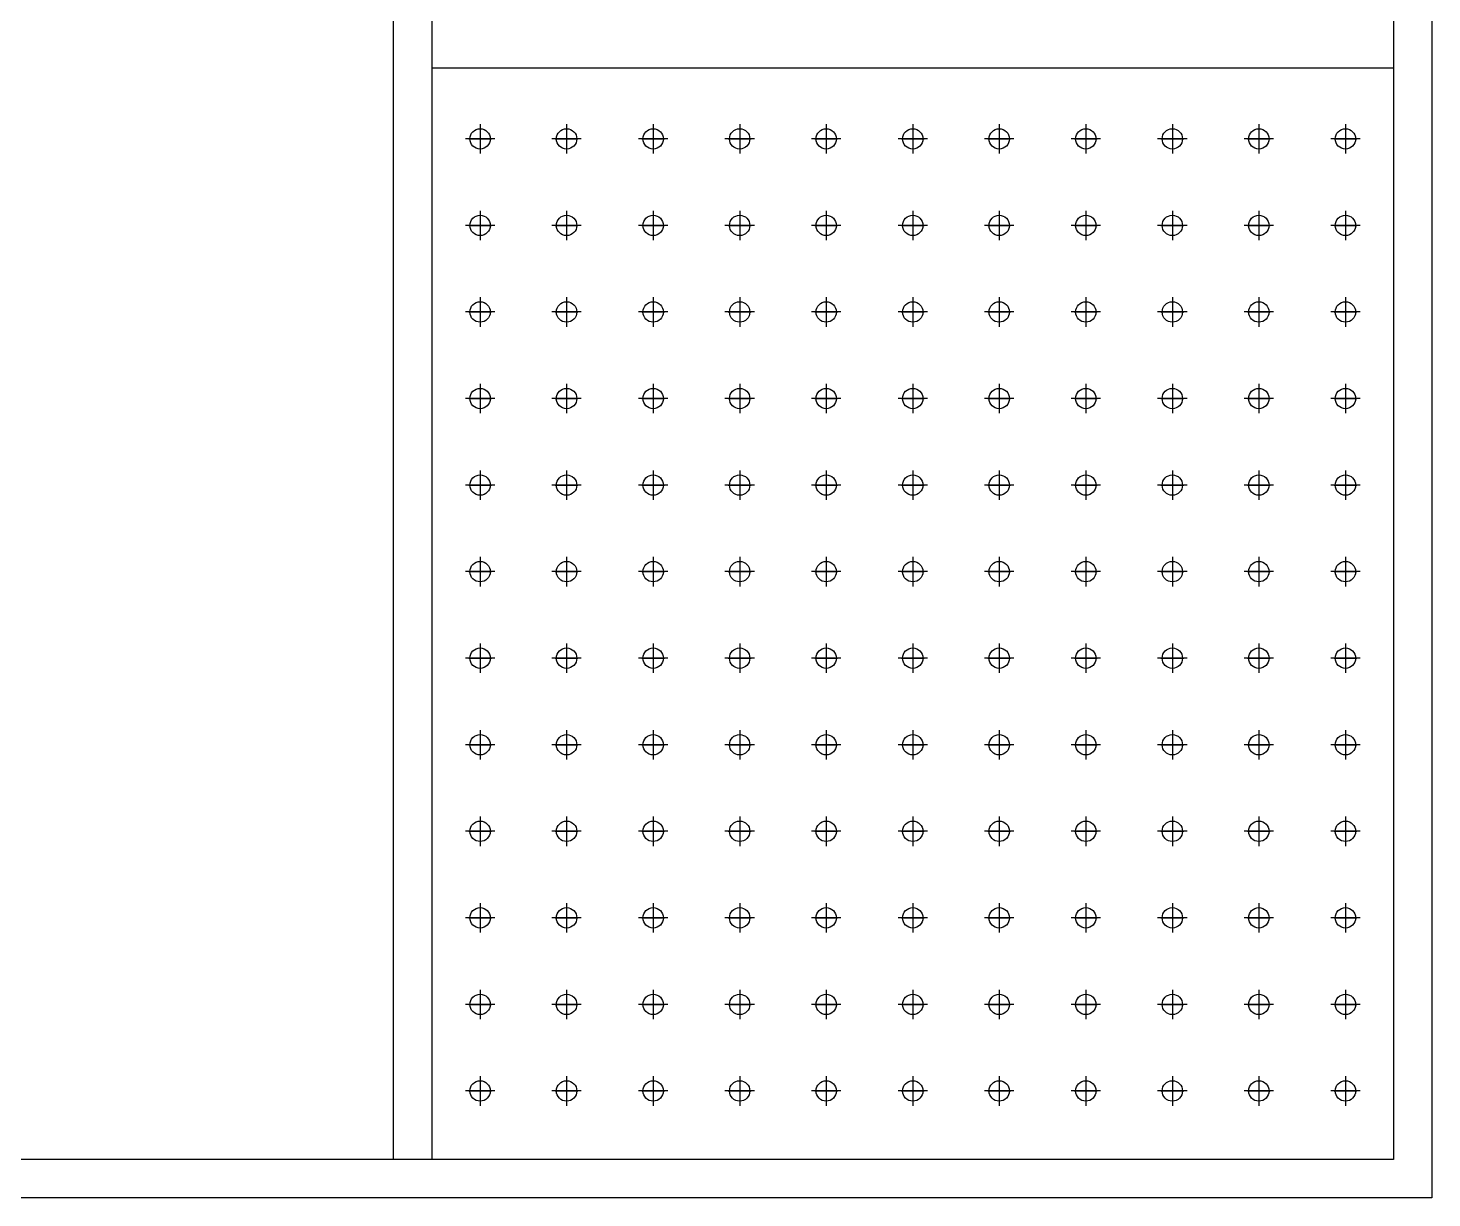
# Model space of a CAD drawing. Header units: millimetres. Extents: x 0 to 16815, y 0 to 11890.
# Drawn here: x 6388 to 7848, y 7606 to 8823 of the extents above; entities that cross this region are included whole.
import ezdxf

# ---------------------------------------------------------------- set-up
doc = ezdxf.new("R2010")
doc.units = ezdxf.units.MM
doc.linetypes.add('CENTER', pattern=[2, 1.25, -0.25, 0.25, -0.25])
doc.layers.add('CENTER', color=1, linetype='CENTER')

msp = doc.modelspace()

# ---------------------------------------------------------------- linework, layer by layer
at = {"color": 3}
for p, q in [((6768.5, 7646.3), (6768.5, 10366.3)), ((6808.5, 7646.3), (6808.5, 10366.3)), ((6808.5, 8781.3), (7808.5, 8781.3))]:
    msp.add_line(p, q, dxfattribs=at)
for points in [[(2448.5, 7606.3), (2448.5, 10406.3), (7848.5, 10406.3), (7848.5, 7606.3)], [(2488.5, 7646.3), (2488.5, 10366.3), (7808.5, 10366.3), (7808.5, 7646.3)]]:
    msp.add_lwpolyline(points, close=True, dxfattribs=at)
for centre in [(6858.5, 8707.5), (6948.5, 8707.5), (7038.5, 8707.5), (7128.5, 8707.5), (7218.5, 8707.5), (7308.5, 8707.5), (7398.5, 8707.5), (7488.5, 8707.5), (7578.5, 8707.5), (7668.5, 8707.5), (7758.5, 8707.5), (6858.5, 8617.5), (6948.5, 8617.5), (7038.5, 8617.5), (7128.5, 8617.5), (7218.5, 8617.5), (7308.5, 8617.5), (7398.5, 8617.5), (7488.5, 8617.5), (7578.5, 8617.5), (7668.5, 8617.5), (7758.5, 8617.5), (6858.5, 8527.5), (6948.5, 8527.5), (7038.5, 8527.5), (7128.5, 8527.5), (7218.5, 8527.5), (7308.5, 8527.5), (7398.5, 8527.5), (7488.5, 8527.5), (7578.5, 8527.5), (7668.5, 8527.5), (7758.5, 8527.5), (6858.5, 8437.5), (6948.5, 8437.5), (7038.5, 8437.5), (7128.5, 8437.5), (7218.5, 8437.5), (7308.5, 8437.5), (7398.5, 8437.5), (7488.5, 8437.5), (7578.5, 8437.5), (7668.5, 8437.5), (7758.5, 8437.5), (6858.5, 8347.5), (6948.5, 8347.5), (7038.5, 8347.5), (7128.5, 8347.5), (7218.5, 8347.5), (7308.5, 8347.5), (7398.5, 8347.5), (7488.5, 8347.5), (7578.5, 8347.5), (7668.5, 8347.5), (7758.5, 8347.5), (6858.5, 8257.5), (6948.5, 8257.5), (7038.5, 8257.5), (7128.5, 8257.5), (7218.5, 8257.5), (7308.5, 8257.5), (7398.5, 8257.5), (7488.5, 8257.5), (7578.5, 8257.5), (7668.5, 8257.5), (7758.5, 8257.5), (6858.5, 8167.5), (6948.5, 8167.5), (7038.5, 8167.5), (7128.5, 8167.5), (7218.5, 8167.5), (7308.5, 8167.5), (7398.5, 8167.5), (7488.5, 8167.5), (7578.5, 8167.5), (7668.5, 8167.5), (7758.5, 8167.5), (6858.5, 8077.5), (6948.5, 8077.5), (7038.5, 8077.5), (7128.5, 8077.5), (7218.5, 8077.5), (7308.5, 8077.5), (7398.5, 8077.5), (7488.5, 8077.5), (7578.5, 8077.5), (7668.5, 8077.5), (7758.5, 8077.5), (6858.5, 7987.5), (6948.5, 7987.5), (7038.5, 7987.5), (7128.5, 7987.5), (7218.5, 7987.5), (7308.5, 7987.5), (7398.5, 7987.5), (7488.5, 7987.5), (7578.5, 7987.5), (7668.5, 7987.5), (7758.5, 7987.5), (6858.5, 7897.5), (6948.5, 7897.5), (7038.5, 7897.5), (7128.5, 7897.5), (7218.5, 7897.5), (7308.5, 7897.5), (7398.5, 7897.5), (7488.5, 7897.5), (7578.5, 7897.5), (7668.5, 7897.5), (7758.5, 7897.5), (6858.5, 7807.5), (6948.5, 7807.5), (7038.5, 7807.5), (7128.5, 7807.5), (7218.5, 7807.5), (7308.5, 7807.5), (7398.5, 7807.5), (7488.5, 7807.5), (7578.5, 7807.5), (7668.5, 7807.5), (7758.5, 7807.5), (6858.5, 7717.5), (6948.5, 7717.5), (7038.5, 7717.5), (7128.5, 7717.5), (7218.5, 7717.5), (7308.5, 7717.5), (7398.5, 7717.5), (7488.5, 7717.5), (7578.5, 7717.5), (7668.5, 7717.5), (7758.5, 7717.5)]:
    msp.add_circle(centre, 10.6)
at = {"layer": 'CENTER', "linetype": 'CENTER', "ltscale": 50}
for p, q in [((6858.5, 8722.8), (6858.5, 8692.2)), ((6858.5, 8719.3), (6858.5, 8695.8)), ((6948.5, 8722.8), (6948.5, 8692.2)), ((6948.5, 8719.3), (6948.5, 8695.8)), ((7038.5, 8722.8), (7038.5, 8692.2)), ((7038.5, 8719.3), (7038.5, 8695.8)), ((7128.5, 8722.8), (7128.5, 8692.2)), ((7128.5, 8719.3), (7128.5, 8695.8)), ((7218.5, 8722.8), (7218.5, 8692.2)), ((7218.5, 8719.3), (7218.5, 8695.8)), ((7308.5, 8722.8), (7308.5, 8692.2)), ((7308.5, 8719.3), (7308.5, 8695.8)), ((7398.5, 8722.8), (7398.5, 8692.2)), ((7398.5, 8719.3), (7398.5, 8695.8)), ((7488.5, 8722.8), (7488.5, 8692.2)), ((7488.5, 8719.3), (7488.5, 8695.8)), ((7578.5, 8722.8), (7578.5, 8692.2)), ((7578.5, 8719.3), (7578.5, 8695.8)), ((7668.5, 8722.8), (7668.5, 8692.2)), ((7668.5, 8719.3), (7668.5, 8695.8)), ((7758.5, 8722.8), (7758.5, 8692.2)), ((7758.5, 8719.3), (7758.5, 8695.8)), ((6873.8, 8707.5), (6843.2, 8707.5)), ((6846.7, 8707.5), (6870.3, 8707.5)), ((6870.3, 8707.5), (6846.7, 8707.5)), ((6846.7, 8707.5), (6870.3, 8707.5)), ((6963.8, 8707.5), (6933.2, 8707.5)), ((6936.7, 8707.5), (6960.3, 8707.5)), ((6960.3, 8707.5), (6936.7, 8707.5)), ((6936.7, 8707.5), (6960.3, 8707.5)), ((7053.8, 8707.5), (7023.2, 8707.5)), ((7026.7, 8707.5), (7050.3, 8707.5)), ((7050.3, 8707.5), (7026.7, 8707.5)), ((7026.7, 8707.5), (7050.3, 8707.5)), ((7143.8, 8707.5), (7113.2, 8707.5)), ((7116.7, 8707.5), (7140.3, 8707.5)), ((7140.3, 8707.5), (7116.7, 8707.5)), ((7116.7, 8707.5), (7140.3, 8707.5)), ((7233.8, 8707.5), (7203.2, 8707.5)), ((7206.7, 8707.5), (7230.3, 8707.5)), ((7230.3, 8707.5), (7206.7, 8707.5)), ((7206.7, 8707.5), (7230.3, 8707.5)), ((7323.8, 8707.5), (7293.2, 8707.5)), ((7296.7, 8707.5), (7320.3, 8707.5)), ((7320.3, 8707.5), (7296.7, 8707.5)), ((7296.7, 8707.5), (7320.3, 8707.5)), ((7413.8, 8707.5), (7383.2, 8707.5)), ((7386.7, 8707.5), (7410.3, 8707.5)), ((7410.3, 8707.5), (7386.7, 8707.5)), ((7386.7, 8707.5), (7410.3, 8707.5)), ((7503.8, 8707.5), (7473.2, 8707.5)), ((7476.7, 8707.5), (7500.3, 8707.5)), ((7500.3, 8707.5), (7476.7, 8707.5)), ((7476.7, 8707.5), (7500.3, 8707.5)), ((7593.8, 8707.5), (7563.2, 8707.5)), ((7566.7, 8707.5), (7590.3, 8707.5)), ((7590.3, 8707.5), (7566.7, 8707.5)), ((7566.7, 8707.5), (7590.3, 8707.5)), ((7683.8, 8707.5), (7653.2, 8707.5)), ((7656.7, 8707.5), (7680.3, 8707.5)), ((7680.3, 8707.5), (7656.7, 8707.5)), ((7656.7, 8707.5), (7680.3, 8707.5)), ((7773.8, 8707.5), (7743.2, 8707.5)), ((7746.7, 8707.5), (7770.3, 8707.5)), ((7770.3, 8707.5), (7746.7, 8707.5)), ((7746.7, 8707.5), (7770.3, 8707.5)), ((6858.5, 8632.8), (6858.5, 8602.2)), ((6948.5, 8632.8), (6948.5, 8602.2)), ((7038.5, 8632.8), (7038.5, 8602.2)), ((7128.5, 8632.8), (7128.5, 8602.2)), ((7218.5, 8632.8), (7218.5, 8602.2)), ((7308.5, 8632.8), (7308.5, 8602.2)), ((7398.5, 8632.8), (7398.5, 8602.2)), ((7488.5, 8632.8), (7488.5, 8602.2)), ((7578.5, 8632.8), (7578.5, 8602.2)), ((7668.5, 8632.8), (7668.5, 8602.2)), ((7758.5, 8632.8), (7758.5, 8602.2)), ((6873.8, 8617.5), (6843.2, 8617.5)), ((6846.7, 8617.5), (6870.3, 8617.5)), ((6870.3, 8617.5), (6846.7, 8617.5)), ((6846.7, 8617.5), (6870.3, 8617.5)), ((6858.5, 8629.3), (6858.5, 8605.8)), ((6963.8, 8617.5), (6933.2, 8617.5)), ((6936.7, 8617.5), (6960.3, 8617.5)), ((6960.3, 8617.5), (6936.7, 8617.5)), ((6936.7, 8617.5), (6960.3, 8617.5)), ((6948.5, 8629.3), (6948.5, 8605.8)), ((7053.8, 8617.5), (7023.2, 8617.5)), ((7026.7, 8617.5), (7050.3, 8617.5)), ((7050.3, 8617.5), (7026.7, 8617.5)), ((7026.7, 8617.5), (7050.3, 8617.5)), ((7038.5, 8629.3), (7038.5, 8605.8)), ((7143.8, 8617.5), (7113.2, 8617.5)), ((7116.7, 8617.5), (7140.3, 8617.5)), ((7140.3, 8617.5), (7116.7, 8617.5)), ((7116.7, 8617.5), (7140.3, 8617.5)), ((7128.5, 8629.3), (7128.5, 8605.8)), ((7233.8, 8617.5), (7203.2, 8617.5)), ((7206.7, 8617.5), (7230.3, 8617.5)), ((7230.3, 8617.5), (7206.7, 8617.5)), ((7206.7, 8617.5), (7230.3, 8617.5)), ((7218.5, 8629.3), (7218.5, 8605.8)), ((7323.8, 8617.5), (7293.2, 8617.5)), ((7296.7, 8617.5), (7320.3, 8617.5)), ((7320.3, 8617.5), (7296.7, 8617.5)), ((7296.7, 8617.5), (7320.3, 8617.5)), ((7308.5, 8629.3), (7308.5, 8605.8)), ((7413.8, 8617.5), (7383.2, 8617.5)), ((7386.7, 8617.5), (7410.3, 8617.5)), ((7410.3, 8617.5), (7386.7, 8617.5)), ((7386.7, 8617.5), (7410.3, 8617.5)), ((7398.5, 8629.3), (7398.5, 8605.8)), ((7503.8, 8617.5), (7473.2, 8617.5)), ((7476.7, 8617.5), (7500.3, 8617.5)), ((7500.3, 8617.5), (7476.7, 8617.5)), ((7476.7, 8617.5), (7500.3, 8617.5)), ((7488.5, 8629.3), (7488.5, 8605.8)), ((7593.8, 8617.5), (7563.2, 8617.5)), ((7566.7, 8617.5), (7590.3, 8617.5)), ((7590.3, 8617.5), (7566.7, 8617.5)), ((7566.7, 8617.5), (7590.3, 8617.5)), ((7578.5, 8629.3), (7578.5, 8605.8)), ((7683.8, 8617.5), (7653.2, 8617.5)), ((7656.7, 8617.5), (7680.3, 8617.5)), ((7680.3, 8617.5), (7656.7, 8617.5)), ((7656.7, 8617.5), (7680.3, 8617.5)), ((7668.5, 8629.3), (7668.5, 8605.8)), ((7773.8, 8617.5), (7743.2, 8617.5)), ((7746.7, 8617.5), (7770.3, 8617.5)), ((7770.3, 8617.5), (7746.7, 8617.5)), ((7746.7, 8617.5), (7770.3, 8617.5)), ((7758.5, 8629.3), (7758.5, 8605.8)), ((6858.5, 8542.8), (6858.5, 8512.2)), ((6948.5, 8542.8), (6948.5, 8512.2)), ((7038.5, 8542.8), (7038.5, 8512.2)), ((7128.5, 8542.8), (7128.5, 8512.2)), ((7218.5, 8542.8), (7218.5, 8512.2)), ((7308.5, 8542.8), (7308.5, 8512.2)), ((7398.5, 8542.8), (7398.5, 8512.2)), ((7488.5, 8542.8), (7488.5, 8512.2)), ((7578.5, 8542.8), (7578.5, 8512.2)), ((7668.5, 8542.8), (7668.5, 8512.2)), ((7758.5, 8542.8), (7758.5, 8512.2)), ((6873.8, 8527.5), (6843.2, 8527.5)), ((6846.7, 8527.5), (6870.3, 8527.5)), ((6870.3, 8527.5), (6846.7, 8527.5)), ((6846.7, 8527.5), (6870.3, 8527.5)), ((6858.5, 8539.3), (6858.5, 8515.8)), ((6963.8, 8527.5), (6933.2, 8527.5)), ((6936.7, 8527.5), (6960.3, 8527.5)), ((6960.3, 8527.5), (6936.7, 8527.5)), ((6936.7, 8527.5), (6960.3, 8527.5)), ((6948.5, 8539.3), (6948.5, 8515.8)), ((7053.8, 8527.5), (7023.2, 8527.5)), ((7026.7, 8527.5), (7050.3, 8527.5)), ((7050.3, 8527.5), (7026.7, 8527.5)), ((7026.7, 8527.5), (7050.3, 8527.5)), ((7038.5, 8539.3), (7038.5, 8515.8)), ((7143.8, 8527.5), (7113.2, 8527.5)), ((7116.7, 8527.5), (7140.3, 8527.5)), ((7140.3, 8527.5), (7116.7, 8527.5)), ((7116.7, 8527.5), (7140.3, 8527.5)), ((7128.5, 8539.3), (7128.5, 8515.8)), ((7233.8, 8527.5), (7203.2, 8527.5)), ((7206.7, 8527.5), (7230.3, 8527.5)), ((7230.3, 8527.5), (7206.7, 8527.5)), ((7206.7, 8527.5), (7230.3, 8527.5)), ((7218.5, 8539.3), (7218.5, 8515.8)), ((7323.8, 8527.5), (7293.2, 8527.5)), ((7296.7, 8527.5), (7320.3, 8527.5)), ((7320.3, 8527.5), (7296.7, 8527.5)), ((7296.7, 8527.5), (7320.3, 8527.5)), ((7308.5, 8539.3), (7308.5, 8515.8)), ((7413.8, 8527.5), (7383.2, 8527.5)), ((7386.7, 8527.5), (7410.3, 8527.5)), ((7410.3, 8527.5), (7386.7, 8527.5)), ((7386.7, 8527.5), (7410.3, 8527.5)), ((7398.5, 8539.3), (7398.5, 8515.8)), ((7503.8, 8527.5), (7473.2, 8527.5)), ((7476.7, 8527.5), (7500.3, 8527.5)), ((7500.3, 8527.5), (7476.7, 8527.5)), ((7476.7, 8527.5), (7500.3, 8527.5)), ((7488.5, 8539.3), (7488.5, 8515.8)), ((7593.8, 8527.5), (7563.2, 8527.5)), ((7566.7, 8527.5), (7590.3, 8527.5)), ((7590.3, 8527.5), (7566.7, 8527.5)), ((7566.7, 8527.5), (7590.3, 8527.5)), ((7578.5, 8539.3), (7578.5, 8515.8)), ((7683.8, 8527.5), (7653.2, 8527.5)), ((7656.7, 8527.5), (7680.3, 8527.5)), ((7680.3, 8527.5), (7656.7, 8527.5)), ((7656.7, 8527.5), (7680.3, 8527.5)), ((7668.5, 8539.3), (7668.5, 8515.8)), ((7773.8, 8527.5), (7743.2, 8527.5)), ((7746.7, 8527.5), (7770.3, 8527.5)), ((7770.3, 8527.5), (7746.7, 8527.5)), ((7746.7, 8527.5), (7770.3, 8527.5)), ((7758.5, 8539.3), (7758.5, 8515.8)), ((6858.5, 8452.8), (6858.5, 8422.2)), ((6858.5, 8449.3), (6858.5, 8425.8)), ((6948.5, 8452.8), (6948.5, 8422.2)), ((6948.5, 8449.3), (6948.5, 8425.8)), ((7038.5, 8452.8), (7038.5, 8422.2)), ((7038.5, 8449.3), (7038.5, 8425.8)), ((7128.5, 8452.8), (7128.5, 8422.2)), ((7128.5, 8449.3), (7128.5, 8425.8)), ((7218.5, 8452.8), (7218.5, 8422.2)), ((7218.5, 8449.3), (7218.5, 8425.8)), ((7308.5, 8452.8), (7308.5, 8422.2)), ((7308.5, 8449.3), (7308.5, 8425.8)), ((7398.5, 8452.8), (7398.5, 8422.2)), ((7398.5, 8449.3), (7398.5, 8425.8)), ((7488.5, 8452.8), (7488.5, 8422.2)), ((7488.5, 8449.3), (7488.5, 8425.8)), ((7578.5, 8452.8), (7578.5, 8422.2)), ((7578.5, 8449.3), (7578.5, 8425.8)), ((7668.5, 8452.8), (7668.5, 8422.2)), ((7668.5, 8449.3), (7668.5, 8425.8)), ((7758.5, 8452.8), (7758.5, 8422.2)), ((7758.5, 8449.3), (7758.5, 8425.8)), ((6873.8, 8437.5), (6843.2, 8437.5)), ((6846.7, 8437.5), (6870.3, 8437.5)), ((6870.3, 8437.5), (6846.7, 8437.5)), ((6846.7, 8437.5), (6870.3, 8437.5)), ((6963.8, 8437.5), (6933.2, 8437.5)), ((6936.7, 8437.5), (6960.3, 8437.5)), ((6960.3, 8437.5), (6936.7, 8437.5)), ((6936.7, 8437.5), (6960.3, 8437.5)), ((7053.8, 8437.5), (7023.2, 8437.5)), ((7026.7, 8437.5), (7050.3, 8437.5)), ((7050.3, 8437.5), (7026.7, 8437.5)), ((7026.7, 8437.5), (7050.3, 8437.5)), ((7143.8, 8437.5), (7113.2, 8437.5)), ((7116.7, 8437.5), (7140.3, 8437.5)), ((7140.3, 8437.5), (7116.7, 8437.5)), ((7116.7, 8437.5), (7140.3, 8437.5)), ((7233.8, 8437.5), (7203.2, 8437.5)), ((7206.7, 8437.5), (7230.3, 8437.5)), ((7230.3, 8437.5), (7206.7, 8437.5)), ((7206.7, 8437.5), (7230.3, 8437.5)), ((7323.8, 8437.5), (7293.2, 8437.5)), ((7296.7, 8437.5), (7320.3, 8437.5)), ((7320.3, 8437.5), (7296.7, 8437.5)), ((7296.7, 8437.5), (7320.3, 8437.5)), ((7413.8, 8437.5), (7383.2, 8437.5)), ((7386.7, 8437.5), (7410.3, 8437.5)), ((7410.3, 8437.5), (7386.7, 8437.5)), ((7386.7, 8437.5), (7410.3, 8437.5)), ((7503.8, 8437.5), (7473.2, 8437.5)), ((7476.7, 8437.5), (7500.3, 8437.5)), ((7500.3, 8437.5), (7476.7, 8437.5)), ((7476.7, 8437.5), (7500.3, 8437.5)), ((7593.8, 8437.5), (7563.2, 8437.5)), ((7566.7, 8437.5), (7590.3, 8437.5)), ((7590.3, 8437.5), (7566.7, 8437.5)), ((7566.7, 8437.5), (7590.3, 8437.5)), ((7683.8, 8437.5), (7653.2, 8437.5)), ((7656.7, 8437.5), (7680.3, 8437.5)), ((7680.3, 8437.5), (7656.7, 8437.5)), ((7656.7, 8437.5), (7680.3, 8437.5)), ((7773.8, 8437.5), (7743.2, 8437.5)), ((7746.7, 8437.5), (7770.3, 8437.5)), ((7770.3, 8437.5), (7746.7, 8437.5)), ((7746.7, 8437.5), (7770.3, 8437.5)), ((6858.5, 8362.8), (6858.5, 8332.2)), ((6858.5, 8359.3), (6858.5, 8335.8)), ((6948.5, 8362.8), (6948.5, 8332.2)), ((6948.5, 8359.3), (6948.5, 8335.8)), ((7038.5, 8362.8), (7038.5, 8332.2)), ((7038.5, 8359.3), (7038.5, 8335.8)), ((7128.5, 8362.8), (7128.5, 8332.2)), ((7128.5, 8359.3), (7128.5, 8335.8)), ((7218.5, 8362.8), (7218.5, 8332.2)), ((7218.5, 8359.3), (7218.5, 8335.8)), ((7308.5, 8362.8), (7308.5, 8332.2)), ((7308.5, 8359.3), (7308.5, 8335.8)), ((7398.5, 8362.8), (7398.5, 8332.2)), ((7398.5, 8359.3), (7398.5, 8335.8)), ((7488.5, 8362.8), (7488.5, 8332.2)), ((7488.5, 8359.3), (7488.5, 8335.8)), ((7578.5, 8362.8), (7578.5, 8332.2)), ((7578.5, 8359.3), (7578.5, 8335.8)), ((7668.5, 8362.8), (7668.5, 8332.2)), ((7668.5, 8359.3), (7668.5, 8335.8)), ((7758.5, 8362.8), (7758.5, 8332.2)), ((7758.5, 8359.3), (7758.5, 8335.8)), ((6873.8, 8347.5), (6843.2, 8347.5)), ((6846.7, 8347.5), (6870.3, 8347.5)), ((6870.3, 8347.5), (6846.7, 8347.5)), ((6846.7, 8347.5), (6870.3, 8347.5)), ((6963.8, 8347.5), (6933.2, 8347.5)), ((6936.7, 8347.5), (6960.3, 8347.5)), ((6960.3, 8347.5), (6936.7, 8347.5)), ((6936.7, 8347.5), (6960.3, 8347.5)), ((7053.8, 8347.5), (7023.2, 8347.5)), ((7026.7, 8347.5), (7050.3, 8347.5)), ((7050.3, 8347.5), (7026.7, 8347.5)), ((7026.7, 8347.5), (7050.3, 8347.5)), ((7143.8, 8347.5), (7113.2, 8347.5)), ((7116.7, 8347.5), (7140.3, 8347.5)), ((7140.3, 8347.5), (7116.7, 8347.5)), ((7116.7, 8347.5), (7140.3, 8347.5)), ((7233.8, 8347.5), (7203.2, 8347.5)), ((7206.7, 8347.5), (7230.3, 8347.5)), ((7230.3, 8347.5), (7206.7, 8347.5)), ((7206.7, 8347.5), (7230.3, 8347.5)), ((7323.8, 8347.5), (7293.2, 8347.5)), ((7296.7, 8347.5), (7320.3, 8347.5)), ((7320.3, 8347.5), (7296.7, 8347.5)), ((7296.7, 8347.5), (7320.3, 8347.5)), ((7413.8, 8347.5), (7383.2, 8347.5)), ((7386.7, 8347.5), (7410.3, 8347.5)), ((7410.3, 8347.5), (7386.7, 8347.5)), ((7386.7, 8347.5), (7410.3, 8347.5)), ((7503.8, 8347.5), (7473.2, 8347.5)), ((7476.7, 8347.5), (7500.3, 8347.5)), ((7500.3, 8347.5), (7476.7, 8347.5)), ((7476.7, 8347.5), (7500.3, 8347.5)), ((7593.8, 8347.5), (7563.2, 8347.5)), ((7566.7, 8347.5), (7590.3, 8347.5)), ((7590.3, 8347.5), (7566.7, 8347.5)), ((7566.7, 8347.5), (7590.3, 8347.5)), ((7683.8, 8347.5), (7653.2, 8347.5)), ((7656.7, 8347.5), (7680.3, 8347.5)), ((7680.3, 8347.5), (7656.7, 8347.5)), ((7656.7, 8347.5), (7680.3, 8347.5)), ((7773.8, 8347.5), (7743.2, 8347.5)), ((7746.7, 8347.5), (7770.3, 8347.5)), ((7770.3, 8347.5), (7746.7, 8347.5)), ((7746.7, 8347.5), (7770.3, 8347.5)), ((6858.5, 8272.8), (6858.5, 8242.2)), ((6858.5, 8269.3), (6858.5, 8245.8)), ((6948.5, 8272.8), (6948.5, 8242.2)), ((6948.5, 8269.3), (6948.5, 8245.8)), ((7038.5, 8272.8), (7038.5, 8242.2)), ((7038.5, 8269.3), (7038.5, 8245.8)), ((7128.5, 8272.8), (7128.5, 8242.2)), ((7128.5, 8269.3), (7128.5, 8245.8)), ((7218.5, 8272.8), (7218.5, 8242.2)), ((7218.5, 8269.3), (7218.5, 8245.8)), ((7308.5, 8272.8), (7308.5, 8242.2)), ((7308.5, 8269.3), (7308.5, 8245.8)), ((7398.5, 8272.8), (7398.5, 8242.2)), ((7398.5, 8269.3), (7398.5, 8245.8)), ((7488.5, 8272.8), (7488.5, 8242.2)), ((7488.5, 8269.3), (7488.5, 8245.8)), ((7578.5, 8272.8), (7578.5, 8242.2)), ((7578.5, 8269.3), (7578.5, 8245.8)), ((7668.5, 8272.8), (7668.5, 8242.2)), ((7668.5, 8269.3), (7668.5, 8245.8)), ((7758.5, 8272.8), (7758.5, 8242.2)), ((7758.5, 8269.3), (7758.5, 8245.8)), ((6873.8, 8257.5), (6843.2, 8257.5)), ((6846.7, 8257.5), (6870.3, 8257.5)), ((6870.3, 8257.5), (6846.7, 8257.5)), ((6846.7, 8257.5), (6870.3, 8257.5)), ((6963.8, 8257.5), (6933.2, 8257.5)), ((6936.7, 8257.5), (6960.3, 8257.5)), ((6960.3, 8257.5), (6936.7, 8257.5)), ((6936.7, 8257.5), (6960.3, 8257.5)), ((7053.8, 8257.5), (7023.2, 8257.5)), ((7026.7, 8257.5), (7050.3, 8257.5)), ((7050.3, 8257.5), (7026.7, 8257.5)), ((7026.7, 8257.5), (7050.3, 8257.5)), ((7143.8, 8257.5), (7113.2, 8257.5)), ((7116.7, 8257.5), (7140.3, 8257.5)), ((7140.3, 8257.5), (7116.7, 8257.5)), ((7116.7, 8257.5), (7140.3, 8257.5)), ((7233.8, 8257.5), (7203.2, 8257.5)), ((7206.7, 8257.5), (7230.3, 8257.5)), ((7230.3, 8257.5), (7206.7, 8257.5)), ((7206.7, 8257.5), (7230.3, 8257.5)), ((7323.8, 8257.5), (7293.2, 8257.5)), ((7296.7, 8257.5), (7320.3, 8257.5)), ((7320.3, 8257.5), (7296.7, 8257.5)), ((7296.7, 8257.5), (7320.3, 8257.5)), ((7413.8, 8257.5), (7383.2, 8257.5)), ((7386.7, 8257.5), (7410.3, 8257.5)), ((7410.3, 8257.5), (7386.7, 8257.5)), ((7386.7, 8257.5), (7410.3, 8257.5)), ((7503.8, 8257.5), (7473.2, 8257.5)), ((7476.7, 8257.5), (7500.3, 8257.5)), ((7500.3, 8257.5), (7476.7, 8257.5)), ((7476.7, 8257.5), (7500.3, 8257.5)), ((7593.8, 8257.5), (7563.2, 8257.5)), ((7566.7, 8257.5), (7590.3, 8257.5)), ((7590.3, 8257.5), (7566.7, 8257.5)), ((7566.7, 8257.5), (7590.3, 8257.5)), ((7683.8, 8257.5), (7653.2, 8257.5)), ((7656.7, 8257.5), (7680.3, 8257.5)), ((7680.3, 8257.5), (7656.7, 8257.5)), ((7656.7, 8257.5), (7680.3, 8257.5)), ((7773.8, 8257.5), (7743.2, 8257.5)), ((7746.7, 8257.5), (7770.3, 8257.5)), ((7770.3, 8257.5), (7746.7, 8257.5)), ((7746.7, 8257.5), (7770.3, 8257.5)), ((6858.5, 8182.8), (6858.5, 8152.2)), ((6858.5, 8179.3), (6858.5, 8155.8)), ((6948.5, 8182.8), (6948.5, 8152.2)), ((6948.5, 8179.3), (6948.5, 8155.8)), ((7038.5, 8182.8), (7038.5, 8152.2)), ((7038.5, 8179.3), (7038.5, 8155.8)), ((7128.5, 8182.8), (7128.5, 8152.2)), ((7128.5, 8179.3), (7128.5, 8155.8)), ((7218.5, 8182.8), (7218.5, 8152.2)), ((7218.5, 8179.3), (7218.5, 8155.8)), ((7308.5, 8182.8), (7308.5, 8152.2)), ((7308.5, 8179.3), (7308.5, 8155.8)), ((7398.5, 8182.8), (7398.5, 8152.2)), ((7398.5, 8179.3), (7398.5, 8155.8)), ((7488.5, 8182.8), (7488.5, 8152.2)), ((7488.5, 8179.3), (7488.5, 8155.8)), ((7578.5, 8182.8), (7578.5, 8152.2)), ((7578.5, 8179.3), (7578.5, 8155.8)), ((7668.5, 8182.8), (7668.5, 8152.2)), ((7668.5, 8179.3), (7668.5, 8155.8)), ((7758.5, 8182.8), (7758.5, 8152.2)), ((7758.5, 8179.3), (7758.5, 8155.8)), ((6873.8, 8167.5), (6843.2, 8167.5)), ((6846.7, 8167.5), (6870.3, 8167.5)), ((6870.3, 8167.5), (6846.7, 8167.5)), ((6846.7, 8167.5), (6870.3, 8167.5)), ((6963.8, 8167.5), (6933.2, 8167.5)), ((6936.7, 8167.5), (6960.3, 8167.5)), ((6960.3, 8167.5), (6936.7, 8167.5)), ((6936.7, 8167.5), (6960.3, 8167.5)), ((7053.8, 8167.5), (7023.2, 8167.5)), ((7026.7, 8167.5), (7050.3, 8167.5)), ((7050.3, 8167.5), (7026.7, 8167.5)), ((7026.7, 8167.5), (7050.3, 8167.5)), ((7143.8, 8167.5), (7113.2, 8167.5)), ((7116.7, 8167.5), (7140.3, 8167.5)), ((7140.3, 8167.5), (7116.7, 8167.5)), ((7116.7, 8167.5), (7140.3, 8167.5)), ((7233.8, 8167.5), (7203.2, 8167.5)), ((7206.7, 8167.5), (7230.3, 8167.5)), ((7230.3, 8167.5), (7206.7, 8167.5)), ((7206.7, 8167.5), (7230.3, 8167.5)), ((7323.8, 8167.5), (7293.2, 8167.5)), ((7296.7, 8167.5), (7320.3, 8167.5)), ((7320.3, 8167.5), (7296.7, 8167.5)), ((7296.7, 8167.5), (7320.3, 8167.5)), ((7413.8, 8167.5), (7383.2, 8167.5)), ((7386.7, 8167.5), (7410.3, 8167.5)), ((7410.3, 8167.5), (7386.7, 8167.5)), ((7386.7, 8167.5), (7410.3, 8167.5)), ((7503.8, 8167.5), (7473.2, 8167.5)), ((7476.7, 8167.5), (7500.3, 8167.5)), ((7500.3, 8167.5), (7476.7, 8167.5)), ((7476.7, 8167.5), (7500.3, 8167.5)), ((7593.8, 8167.5), (7563.2, 8167.5)), ((7566.7, 8167.5), (7590.3, 8167.5)), ((7590.3, 8167.5), (7566.7, 8167.5)), ((7566.7, 8167.5), (7590.3, 8167.5)), ((7683.8, 8167.5), (7653.2, 8167.5)), ((7656.7, 8167.5), (7680.3, 8167.5)), ((7680.3, 8167.5), (7656.7, 8167.5)), ((7656.7, 8167.5), (7680.3, 8167.5)), ((7773.8, 8167.5), (7743.2, 8167.5)), ((7746.7, 8167.5), (7770.3, 8167.5)), ((7770.3, 8167.5), (7746.7, 8167.5)), ((7746.7, 8167.5), (7770.3, 8167.5)), ((6858.5, 8092.8), (6858.5, 8062.2)), ((6858.5, 8089.3), (6858.5, 8065.8)), ((6948.5, 8092.8), (6948.5, 8062.2)), ((6948.5, 8089.3), (6948.5, 8065.8)), ((7038.5, 8092.8), (7038.5, 8062.2)), ((7038.5, 8089.3), (7038.5, 8065.8)), ((7128.5, 8092.8), (7128.5, 8062.2)), ((7128.5, 8089.3), (7128.5, 8065.8)), ((7218.5, 8092.8), (7218.5, 8062.2)), ((7218.5, 8089.3), (7218.5, 8065.8)), ((7308.5, 8092.8), (7308.5, 8062.2)), ((7308.5, 8089.3), (7308.5, 8065.8)), ((7398.5, 8092.8), (7398.5, 8062.2)), ((7398.5, 8089.3), (7398.5, 8065.8)), ((7488.5, 8092.8), (7488.5, 8062.2)), ((7488.5, 8089.3), (7488.5, 8065.8)), ((7578.5, 8092.8), (7578.5, 8062.2)), ((7578.5, 8089.3), (7578.5, 8065.8)), ((7668.5, 8092.8), (7668.5, 8062.2)), ((7668.5, 8089.3), (7668.5, 8065.8)), ((7758.5, 8092.8), (7758.5, 8062.2)), ((7758.5, 8089.3), (7758.5, 8065.8)), ((6873.8, 8077.5), (6843.2, 8077.5)), ((6846.7, 8077.5), (6870.3, 8077.5)), ((6870.3, 8077.5), (6846.7, 8077.5)), ((6846.7, 8077.5), (6870.3, 8077.5)), ((6963.8, 8077.5), (6933.2, 8077.5)), ((6936.7, 8077.5), (6960.3, 8077.5)), ((6960.3, 8077.5), (6936.7, 8077.5)), ((6936.7, 8077.5), (6960.3, 8077.5)), ((7053.8, 8077.5), (7023.2, 8077.5)), ((7026.7, 8077.5), (7050.3, 8077.5)), ((7050.3, 8077.5), (7026.7, 8077.5)), ((7026.7, 8077.5), (7050.3, 8077.5)), ((7143.8, 8077.5), (7113.2, 8077.5)), ((7116.7, 8077.5), (7140.3, 8077.5)), ((7140.3, 8077.5), (7116.7, 8077.5)), ((7116.7, 8077.5), (7140.3, 8077.5)), ((7233.8, 8077.5), (7203.2, 8077.5)), ((7206.7, 8077.5), (7230.3, 8077.5)), ((7230.3, 8077.5), (7206.7, 8077.5)), ((7206.7, 8077.5), (7230.3, 8077.5)), ((7323.8, 8077.5), (7293.2, 8077.5)), ((7296.7, 8077.5), (7320.3, 8077.5)), ((7320.3, 8077.5), (7296.7, 8077.5)), ((7296.7, 8077.5), (7320.3, 8077.5)), ((7413.8, 8077.5), (7383.2, 8077.5)), ((7386.7, 8077.5), (7410.3, 8077.5)), ((7410.3, 8077.5), (7386.7, 8077.5)), ((7386.7, 8077.5), (7410.3, 8077.5)), ((7503.8, 8077.5), (7473.2, 8077.5)), ((7476.7, 8077.5), (7500.3, 8077.5)), ((7500.3, 8077.5), (7476.7, 8077.5)), ((7476.7, 8077.5), (7500.3, 8077.5)), ((7593.8, 8077.5), (7563.2, 8077.5)), ((7566.7, 8077.5), (7590.3, 8077.5)), ((7590.3, 8077.5), (7566.7, 8077.5)), ((7566.7, 8077.5), (7590.3, 8077.5)), ((7683.8, 8077.5), (7653.2, 8077.5)), ((7656.7, 8077.5), (7680.3, 8077.5)), ((7680.3, 8077.5), (7656.7, 8077.5)), ((7656.7, 8077.5), (7680.3, 8077.5)), ((7773.8, 8077.5), (7743.2, 8077.5)), ((7746.7, 8077.5), (7770.3, 8077.5)), ((7770.3, 8077.5), (7746.7, 8077.5)), ((7746.7, 8077.5), (7770.3, 8077.5)), ((6858.5, 8002.8), (6858.5, 7972.2)), ((6948.5, 8002.8), (6948.5, 7972.2)), ((7038.5, 8002.8), (7038.5, 7972.2)), ((7128.5, 8002.8), (7128.5, 7972.2)), ((7218.5, 8002.8), (7218.5, 7972.2)), ((7308.5, 8002.8), (7308.5, 7972.2)), ((7398.5, 8002.8), (7398.5, 7972.2)), ((7488.5, 8002.8), (7488.5, 7972.2)), ((7578.5, 8002.8), (7578.5, 7972.2)), ((7668.5, 8002.8), (7668.5, 7972.2)), ((7758.5, 8002.8), (7758.5, 7972.2)), ((6873.8, 7987.5), (6843.2, 7987.5)), ((6846.7, 7987.5), (6870.3, 7987.5)), ((6870.3, 7987.5), (6846.7, 7987.5)), ((6846.7, 7987.5), (6870.3, 7987.5)), ((6858.5, 7999.3), (6858.5, 7975.8)), ((6963.8, 7987.5), (6933.2, 7987.5)), ((6936.7, 7987.5), (6960.3, 7987.5)), ((6960.3, 7987.5), (6936.7, 7987.5)), ((6936.7, 7987.5), (6960.3, 7987.5)), ((6948.5, 7999.3), (6948.5, 7975.8)), ((7053.8, 7987.5), (7023.2, 7987.5)), ((7026.7, 7987.5), (7050.3, 7987.5)), ((7050.3, 7987.5), (7026.7, 7987.5)), ((7026.7, 7987.5), (7050.3, 7987.5)), ((7038.5, 7999.3), (7038.5, 7975.8)), ((7143.8, 7987.5), (7113.2, 7987.5)), ((7116.7, 7987.5), (7140.3, 7987.5)), ((7140.3, 7987.5), (7116.7, 7987.5)), ((7116.7, 7987.5), (7140.3, 7987.5)), ((7128.5, 7999.3), (7128.5, 7975.8)), ((7233.8, 7987.5), (7203.2, 7987.5)), ((7206.7, 7987.5), (7230.3, 7987.5)), ((7230.3, 7987.5), (7206.7, 7987.5)), ((7206.7, 7987.5), (7230.3, 7987.5)), ((7218.5, 7999.3), (7218.5, 7975.8)), ((7323.8, 7987.5), (7293.2, 7987.5)), ((7296.7, 7987.5), (7320.3, 7987.5)), ((7320.3, 7987.5), (7296.7, 7987.5)), ((7296.7, 7987.5), (7320.3, 7987.5)), ((7308.5, 7999.3), (7308.5, 7975.8)), ((7413.8, 7987.5), (7383.2, 7987.5)), ((7386.7, 7987.5), (7410.3, 7987.5)), ((7410.3, 7987.5), (7386.7, 7987.5)), ((7386.7, 7987.5), (7410.3, 7987.5)), ((7398.5, 7999.3), (7398.5, 7975.8)), ((7503.8, 7987.5), (7473.2, 7987.5)), ((7476.7, 7987.5), (7500.3, 7987.5)), ((7500.3, 7987.5), (7476.7, 7987.5)), ((7476.7, 7987.5), (7500.3, 7987.5)), ((7488.5, 7999.3), (7488.5, 7975.8)), ((7593.8, 7987.5), (7563.2, 7987.5)), ((7566.7, 7987.5), (7590.3, 7987.5)), ((7590.3, 7987.5), (7566.7, 7987.5)), ((7566.7, 7987.5), (7590.3, 7987.5)), ((7578.5, 7999.3), (7578.5, 7975.8)), ((7683.8, 7987.5), (7653.2, 7987.5)), ((7656.7, 7987.5), (7680.3, 7987.5)), ((7680.3, 7987.5), (7656.7, 7987.5)), ((7656.7, 7987.5), (7680.3, 7987.5)), ((7668.5, 7999.3), (7668.5, 7975.8)), ((7773.8, 7987.5), (7743.2, 7987.5)), ((7746.7, 7987.5), (7770.3, 7987.5)), ((7770.3, 7987.5), (7746.7, 7987.5)), ((7746.7, 7987.5), (7770.3, 7987.5)), ((7758.5, 7999.3), (7758.5, 7975.8)), ((6858.5, 7912.8), (6858.5, 7882.2)), ((6858.5, 7909.3), (6858.5, 7885.8)), ((6948.5, 7912.8), (6948.5, 7882.2)), ((6948.5, 7909.3), (6948.5, 7885.8)), ((7038.5, 7912.8), (7038.5, 7882.2)), ((7038.5, 7909.3), (7038.5, 7885.8)), ((7128.5, 7912.8), (7128.5, 7882.2)), ((7128.5, 7909.3), (7128.5, 7885.8)), ((7218.5, 7912.8), (7218.5, 7882.2)), ((7218.5, 7909.3), (7218.5, 7885.8)), ((7308.5, 7912.8), (7308.5, 7882.2)), ((7308.5, 7909.3), (7308.5, 7885.8)), ((7398.5, 7912.8), (7398.5, 7882.2)), ((7398.5, 7909.3), (7398.5, 7885.8)), ((7488.5, 7912.8), (7488.5, 7882.2)), ((7488.5, 7909.3), (7488.5, 7885.8)), ((7578.5, 7912.8), (7578.5, 7882.2)), ((7578.5, 7909.3), (7578.5, 7885.8)), ((7668.5, 7912.8), (7668.5, 7882.2)), ((7668.5, 7909.3), (7668.5, 7885.8)), ((7758.5, 7912.8), (7758.5, 7882.2)), ((7758.5, 7909.3), (7758.5, 7885.8)), ((6873.8, 7897.5), (6843.2, 7897.5)), ((6846.7, 7897.5), (6870.3, 7897.5)), ((6870.3, 7897.5), (6846.7, 7897.5)), ((6846.7, 7897.5), (6870.3, 7897.5)), ((6963.8, 7897.5), (6933.2, 7897.5)), ((6936.7, 7897.5), (6960.3, 7897.5)), ((6960.3, 7897.5), (6936.7, 7897.5)), ((6936.7, 7897.5), (6960.3, 7897.5)), ((7053.8, 7897.5), (7023.2, 7897.5)), ((7026.7, 7897.5), (7050.3, 7897.5)), ((7050.3, 7897.5), (7026.7, 7897.5)), ((7026.7, 7897.5), (7050.3, 7897.5)), ((7143.8, 7897.5), (7113.2, 7897.5)), ((7116.7, 7897.5), (7140.3, 7897.5)), ((7140.3, 7897.5), (7116.7, 7897.5)), ((7116.7, 7897.5), (7140.3, 7897.5)), ((7233.8, 7897.5), (7203.2, 7897.5)), ((7206.7, 7897.5), (7230.3, 7897.5)), ((7230.3, 7897.5), (7206.7, 7897.5)), ((7206.7, 7897.5), (7230.3, 7897.5)), ((7323.8, 7897.5), (7293.2, 7897.5)), ((7296.7, 7897.5), (7320.3, 7897.5)), ((7320.3, 7897.5), (7296.7, 7897.5)), ((7296.7, 7897.5), (7320.3, 7897.5)), ((7413.8, 7897.5), (7383.2, 7897.5)), ((7386.7, 7897.5), (7410.3, 7897.5)), ((7410.3, 7897.5), (7386.7, 7897.5)), ((7386.7, 7897.5), (7410.3, 7897.5)), ((7503.8, 7897.5), (7473.2, 7897.5)), ((7476.7, 7897.5), (7500.3, 7897.5)), ((7500.3, 7897.5), (7476.7, 7897.5)), ((7476.7, 7897.5), (7500.3, 7897.5)), ((7593.8, 7897.5), (7563.2, 7897.5)), ((7566.7, 7897.5), (7590.3, 7897.5)), ((7590.3, 7897.5), (7566.7, 7897.5)), ((7566.7, 7897.5), (7590.3, 7897.5)), ((7683.8, 7897.5), (7653.2, 7897.5)), ((7656.7, 7897.5), (7680.3, 7897.5)), ((7680.3, 7897.5), (7656.7, 7897.5)), ((7656.7, 7897.5), (7680.3, 7897.5)), ((7773.8, 7897.5), (7743.2, 7897.5)), ((7746.7, 7897.5), (7770.3, 7897.5)), ((7770.3, 7897.5), (7746.7, 7897.5)), ((7746.7, 7897.5), (7770.3, 7897.5)), ((6858.5, 7822.8), (6858.5, 7792.2)), ((6858.5, 7819.3), (6858.5, 7795.8)), ((6948.5, 7822.8), (6948.5, 7792.2)), ((6948.5, 7819.3), (6948.5, 7795.8)), ((7038.5, 7822.8), (7038.5, 7792.2)), ((7038.5, 7819.3), (7038.5, 7795.8)), ((7128.5, 7822.8), (7128.5, 7792.2)), ((7128.5, 7819.3), (7128.5, 7795.8)), ((7218.5, 7822.8), (7218.5, 7792.2)), ((7218.5, 7819.3), (7218.5, 7795.8)), ((7308.5, 7822.8), (7308.5, 7792.2)), ((7308.5, 7819.3), (7308.5, 7795.8)), ((7398.5, 7822.8), (7398.5, 7792.2)), ((7398.5, 7819.3), (7398.5, 7795.8)), ((7488.5, 7822.8), (7488.5, 7792.2)), ((7488.5, 7819.3), (7488.5, 7795.8)), ((7578.5, 7822.8), (7578.5, 7792.2)), ((7578.5, 7819.3), (7578.5, 7795.8)), ((7668.5, 7822.8), (7668.5, 7792.2)), ((7668.5, 7819.3), (7668.5, 7795.8)), ((7758.5, 7822.8), (7758.5, 7792.2)), ((7758.5, 7819.3), (7758.5, 7795.8)), ((6873.8, 7807.5), (6843.2, 7807.5)), ((6846.7, 7807.5), (6870.3, 7807.5)), ((6870.3, 7807.5), (6846.7, 7807.5)), ((6846.7, 7807.5), (6870.3, 7807.5)), ((6963.8, 7807.5), (6933.2, 7807.5)), ((6936.7, 7807.5), (6960.3, 7807.5)), ((6960.3, 7807.5), (6936.7, 7807.5)), ((6936.7, 7807.5), (6960.3, 7807.5)), ((7053.8, 7807.5), (7023.2, 7807.5)), ((7026.7, 7807.5), (7050.3, 7807.5)), ((7050.3, 7807.5), (7026.7, 7807.5)), ((7026.7, 7807.5), (7050.3, 7807.5)), ((7143.8, 7807.5), (7113.2, 7807.5)), ((7116.7, 7807.5), (7140.3, 7807.5)), ((7140.3, 7807.5), (7116.7, 7807.5)), ((7116.7, 7807.5), (7140.3, 7807.5)), ((7233.8, 7807.5), (7203.2, 7807.5)), ((7206.7, 7807.5), (7230.3, 7807.5)), ((7230.3, 7807.5), (7206.7, 7807.5)), ((7206.7, 7807.5), (7230.3, 7807.5)), ((7323.8, 7807.5), (7293.2, 7807.5)), ((7296.7, 7807.5), (7320.3, 7807.5)), ((7320.3, 7807.5), (7296.7, 7807.5)), ((7296.7, 7807.5), (7320.3, 7807.5)), ((7413.8, 7807.5), (7383.2, 7807.5)), ((7386.7, 7807.5), (7410.3, 7807.5)), ((7410.3, 7807.5), (7386.7, 7807.5)), ((7386.7, 7807.5), (7410.3, 7807.5)), ((7503.8, 7807.5), (7473.2, 7807.5)), ((7476.7, 7807.5), (7500.3, 7807.5)), ((7500.3, 7807.5), (7476.7, 7807.5)), ((7476.7, 7807.5), (7500.3, 7807.5)), ((7593.8, 7807.5), (7563.2, 7807.5)), ((7566.7, 7807.5), (7590.3, 7807.5)), ((7590.3, 7807.5), (7566.7, 7807.5)), ((7566.7, 7807.5), (7590.3, 7807.5)), ((7683.8, 7807.5), (7653.2, 7807.5)), ((7656.7, 7807.5), (7680.3, 7807.5)), ((7680.3, 7807.5), (7656.7, 7807.5)), ((7656.7, 7807.5), (7680.3, 7807.5)), ((7773.8, 7807.5), (7743.2, 7807.5)), ((7746.7, 7807.5), (7770.3, 7807.5)), ((7770.3, 7807.5), (7746.7, 7807.5)), ((7746.7, 7807.5), (7770.3, 7807.5)), ((6858.5, 7732.8), (6858.5, 7702.2)), ((6858.5, 7729.3), (6858.5, 7705.8)), ((6948.5, 7732.8), (6948.5, 7702.2)), ((6948.5, 7729.3), (6948.5, 7705.8)), ((7038.5, 7732.8), (7038.5, 7702.2)), ((7038.5, 7729.3), (7038.5, 7705.8)), ((7128.5, 7732.8), (7128.5, 7702.2)), ((7128.5, 7729.3), (7128.5, 7705.8)), ((7218.5, 7732.8), (7218.5, 7702.2)), ((7218.5, 7729.3), (7218.5, 7705.8)), ((7308.5, 7732.8), (7308.5, 7702.2)), ((7308.5, 7729.3), (7308.5, 7705.8)), ((7398.5, 7732.8), (7398.5, 7702.2)), ((7398.5, 7729.3), (7398.5, 7705.8)), ((7488.5, 7732.8), (7488.5, 7702.2)), ((7488.5, 7729.3), (7488.5, 7705.8)), ((7578.5, 7732.8), (7578.5, 7702.2)), ((7578.5, 7729.3), (7578.5, 7705.8)), ((7668.5, 7732.8), (7668.5, 7702.2)), ((7668.5, 7729.3), (7668.5, 7705.8)), ((7758.5, 7732.8), (7758.5, 7702.2)), ((7758.5, 7729.3), (7758.5, 7705.8)), ((6873.8, 7717.5), (6843.2, 7717.5)), ((6846.7, 7717.5), (6870.3, 7717.5)), ((6870.3, 7717.5), (6846.7, 7717.5)), ((6846.7, 7717.5), (6870.3, 7717.5)), ((6963.8, 7717.5), (6933.2, 7717.5)), ((6936.7, 7717.5), (6960.3, 7717.5)), ((6960.3, 7717.5), (6936.7, 7717.5)), ((6936.7, 7717.5), (6960.3, 7717.5)), ((7053.8, 7717.5), (7023.2, 7717.5)), ((7026.7, 7717.5), (7050.3, 7717.5)), ((7050.3, 7717.5), (7026.7, 7717.5)), ((7026.7, 7717.5), (7050.3, 7717.5)), ((7143.8, 7717.5), (7113.2, 7717.5)), ((7116.7, 7717.5), (7140.3, 7717.5)), ((7140.3, 7717.5), (7116.7, 7717.5)), ((7116.7, 7717.5), (7140.3, 7717.5)), ((7233.8, 7717.5), (7203.2, 7717.5)), ((7206.7, 7717.5), (7230.3, 7717.5)), ((7230.3, 7717.5), (7206.7, 7717.5)), ((7206.7, 7717.5), (7230.3, 7717.5)), ((7323.8, 7717.5), (7293.2, 7717.5)), ((7296.7, 7717.5), (7320.3, 7717.5)), ((7320.3, 7717.5), (7296.7, 7717.5)), ((7296.7, 7717.5), (7320.3, 7717.5)), ((7413.8, 7717.5), (7383.2, 7717.5)), ((7386.7, 7717.5), (7410.3, 7717.5)), ((7410.3, 7717.5), (7386.7, 7717.5)), ((7386.7, 7717.5), (7410.3, 7717.5)), ((7503.8, 7717.5), (7473.2, 7717.5)), ((7476.7, 7717.5), (7500.3, 7717.5)), ((7500.3, 7717.5), (7476.7, 7717.5)), ((7476.7, 7717.5), (7500.3, 7717.5)), ((7593.8, 7717.5), (7563.2, 7717.5)), ((7566.7, 7717.5), (7590.3, 7717.5)), ((7590.3, 7717.5), (7566.7, 7717.5)), ((7566.7, 7717.5), (7590.3, 7717.5)), ((7683.8, 7717.5), (7653.2, 7717.5)), ((7656.7, 7717.5), (7680.3, 7717.5)), ((7680.3, 7717.5), (7656.7, 7717.5)), ((7656.7, 7717.5), (7680.3, 7717.5)), ((7773.8, 7717.5), (7743.2, 7717.5)), ((7746.7, 7717.5), (7770.3, 7717.5)), ((7770.3, 7717.5), (7746.7, 7717.5)), ((7746.7, 7717.5), (7770.3, 7717.5))]:
    msp.add_line(p, q, dxfattribs=at)

doc.saveas('drawing.dxf')
